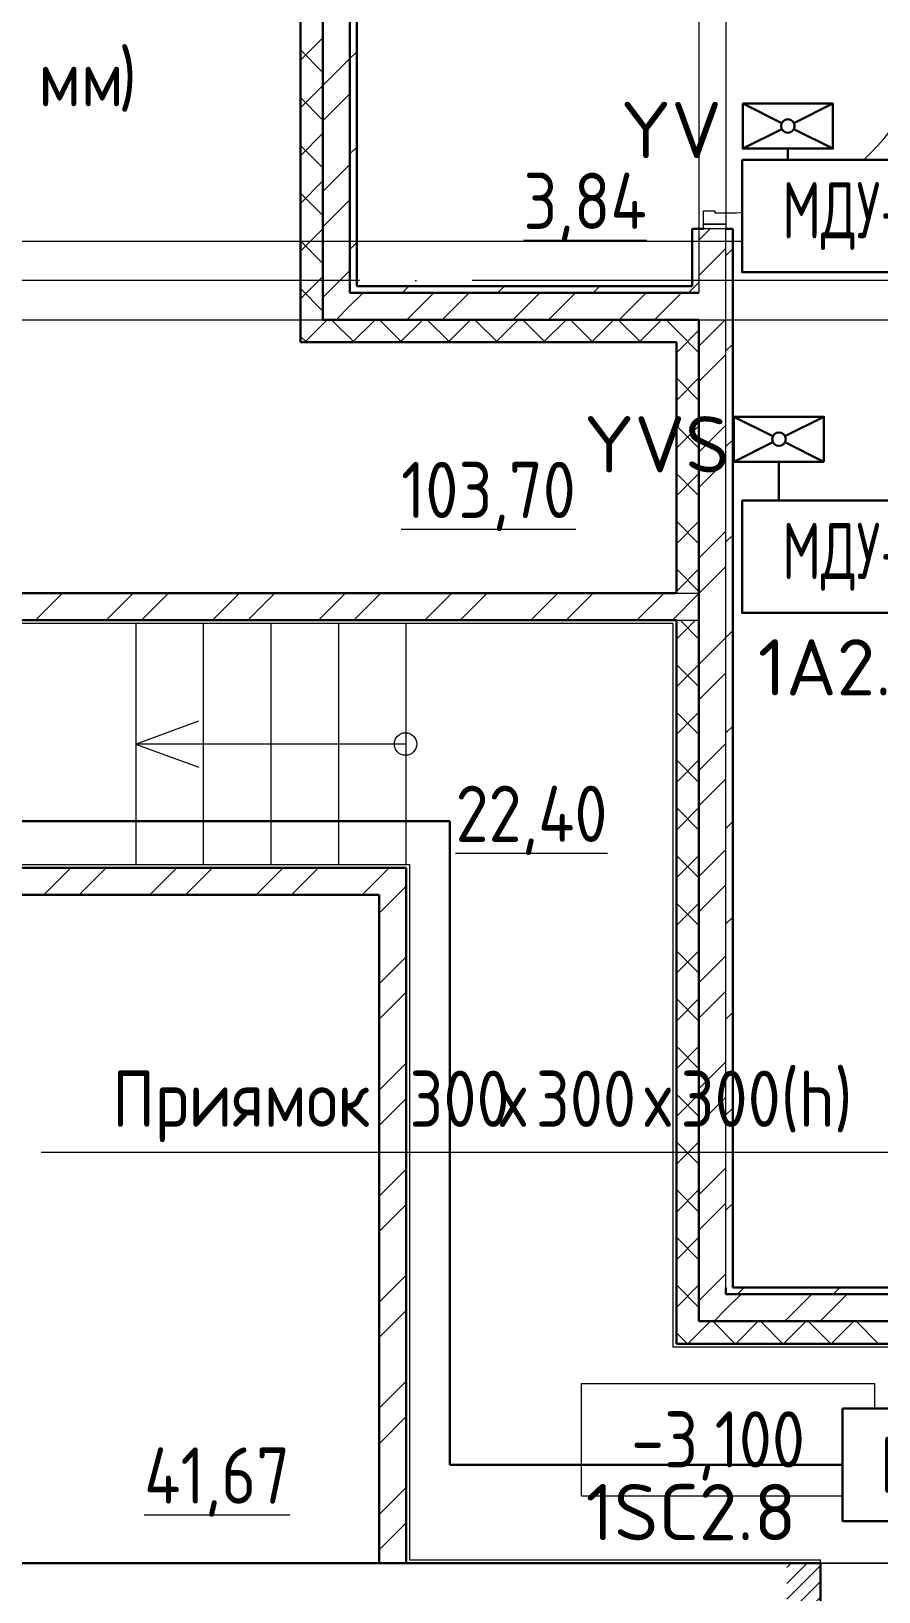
# Model space of a CAD drawing. Header units: millimetres. Extents: x -1073752 to 1436911, y -1379358 to 94781.
# Drawn here: x -1010109 to -1006345, y -777938 to -771003 of the extents above; entities that cross this region are included whole.
import ezdxf
from ezdxf.enums import TextEntityAlignment as Align

# ---------------------------------------------------------------- set-up
doc = ezdxf.new("R2010")
doc.units = ezdxf.units.MM
doc.set_wipeout_variables(frame=1)
for name, pattern in [('ADSK_Линия сетки', [25, 20, -2.5, 0, -2.5]), ('ADSK_Сверху', [450, 300, -150]), ('ADSK_Штриховая_ш2 п1_5', [4.5, 3, -1.5])]:
    doc.linetypes.add(name, pattern=pattern)
for name, color, linetype, lineweight in [('RC-Дымоудаление', 1, 'Continuous', 30), ('RC-Прочее_оборудование', 1, 'Continuous', 30), ('Аннотация', 7, 'Continuous', 18), ('Двери', 252, 'Continuous', 9), ('Лестницы', 7, 'Continuous', 9), ('лс', 5, 'Continuous', 30), ('Марки помещений', 7, 'Continuous', 20), ('Оси', 252, 'Continuous', 9), ('Отметки', 7, 'Continuous', 9), ('Перекрытие', 252, 'Continuous', 18), ('Стены внутренние', 7, 'Continuous', 18), ('Стены наружные', 7, 'Continuous', 18), ('Стены штриховка', 7, 'Continuous', 9), ('Узлы', 7, 'Continuous', 18)]:
    doc.layers.add(name, color=color, linetype=linetype, lineweight=lineweight)
doc.layers.add('RC-Позиционные_обозначения', color=7, linetype='Continuous')
doc.layers.add('RC-Таблицы', color=7, linetype='Continuous')
doc.layers.add('Линии', color=7, linetype='Continuous', lineweight=9, true_color=0x00a600)
doc.styles.add('GOST Common_2', font='', dxfattribs={"width": 0.9, "height": 250})
doc.styles.add('ISOCPEUR', font='isocpeur.ttf', dxfattribs={"height": 250})
doc.styles.add('RubezhCAD', font='isocpeur.ttf')
doc.styles.get("Standard").update_dxf_attribs({"font": 'arial.ttf'})
doc.styles.get('GOST Common_2').set_extended_font_data('GOST type B')

# ---------------------------------------------------------------- blocks, each defined once
blk = doc.blocks.new('подвал')
at = {"layer": 'Двери', "lineweight": 18, "true_color": 0x636466}
h = blk.add_hatch(dxfattribs=at)
h.set_pattern_fill('FP_1', color=251, angle=180, style=0, pattern_type=2)
h.set_pattern_definition([(225, (-184251.95, 14336.906), (35.3553, -35.3553), [])])
h.paths.add_polyline_path([(-183517, 14111.9), (-183517, 14561.9), (-183667, 14561.9), (-183667, 14111.9)])
h.paths.add_polyline_path([(-184987, 14111.9), (-184837, 14111.9), (-184837, 14561.9), (-184987, 14561.9)])
at = {"layer": 'Аннотация', "color": 251, "lineweight": 20, "true_color": 0x636466}
for p, q in [((-187879.8, 18201.9), (-187597.9, 18304.5)), ((-187879.8, 18201.9), (-187597.9, 18099.3)), ((-188298.4, 16388.8), (-184298.4, 16388.8)), ((-185898, 14860), (-185898, 15360)), ((-185898, 15360), (-184598, 15360)), ((-184598, 15360), (-184598, 14860)), ((-184598, 14860), (-185898, 14860))]:
    blk.add_line(p, q, dxfattribs=at)
blk.add_circle((-186679.8, 18201.9), 50, dxfattribs=at)
at = {"layer": 'Двери', "color": 251, "true_color": 0x636466}
for p, q in [((-185357, 20571.9), (-185307, 20571.9)), ((-185357, 20511.9), (-185357, 20571.9)), ((-185307, 20571.9), (-185307, 20561.9)), ((-185307, 20561.9), (-185257, 20561.9)), ((-185257, 20561.9), (-185257, 20511.9)), ((-185257, 20511.9), (-185357, 20511.9)), ((-185357, 20491.9), (-185357, 20511.9)), ((-185357, 20511.9), (-185257, 20511.9)), ((-185257, 20491.9), (-185357, 20491.9)), ((-185257, 20511.9), (-185257, 20491.9))]:
    blk.add_line(p, q, dxfattribs=at)
at = {"layer": 'Двери', "color": 251, "linetype": 'ADSK_Штриховая_ш2 п1_5', "true_color": 0x636466}
for p, q in [((-184837, 14561.9), (-184987, 14561.9)), ((-184837, 14111.9), (-184837, 14561.9))]:
    blk.add_line(p, q, dxfattribs=at)
at = {"layer": 'Двери', "color": 251, "true_color": 0x636466}
blk.add_arc((-185257, 21471.9), 910, 270, 0, dxfattribs=at)
at = {"layer": 'Лестницы', "color": 251, "true_color": 0x636466}
for p, q in [((-187877, 17666.9), (-187877, 18736.9)), ((-187577, 17666.9), (-187577, 18736.9)), ((-187577, 17666.9), (-187577, 18736.9)), ((-187277, 17666.9), (-187277, 18736.9)), ((-187277, 17666.9), (-187277, 18736.9)), ((-186977, 17666.9), (-186977, 18736.9)), ((-186977, 17666.9), (-186977, 18736.9)), ((-186677, 17666.9), (-186677, 18736.9)), ((-186677, 17666.9), (-186677, 18736.9))]:
    blk.add_line(p, q, dxfattribs=at)
at = {"layer": 'Линии', "color": 251, "linetype": 'ADSK_Сверху', "ltscale": 100, "true_color": 0x636466}
for p, q in [((-200827, 20436.9), (-180362, 20436.9)), ((-200827, 20086.9), (-180362, 20086.9))]:
    blk.add_line(p, q, dxfattribs=at)
at = {"layer": 'Оси', "color": 251, "linetype": 'ADSK_Линия сетки', "ltscale": 100, "true_color": 0x636466}
for p, q in [((-174384.1, 20261.9), (-244527.8, 20261.9)), ((-174384.1, 14561.9), (-244527.8, 14561.9))]:
    blk.add_line(p, q, dxfattribs=at)
at = {"layer": 'Перекрытие', "color": 251, "true_color": 0x636466}
for p, q in [((-185377, 21541.9), (-185377, 20491.9)), ((-185257, 21421.9), (-185257, 20561.9)), ((-187877, 17666.9), (-187877, 18736.9)), ((-184837, 14561.9), (-183667, 14561.9))]:
    blk.add_line(p, q, dxfattribs=at)
at = {"layer": 'Стены внутренние', "color": 251, "lineweight": 30, "true_color": 0x636466}
for p, q in [((-187147, 23061.9), (-187147, 19986.9)), ((-187147, 19986.9), (-185477, 19986.9)), ((-185477, 19986.9), (-185477, 18871.9)), ((-185477, 18751.9), (-185477, 15536.9)), ((-185477, 15536.9), (-183622, 15536.9))]:
    blk.add_line(p, q, dxfattribs=at)
at = {"layer": 'Стены внутренние', "color": 251, "linetype": 'Continuous', "lineweight": 9, "true_color": 0x636466}
for p, q in [((-187147, 21240.4), (-187047, 21340.4)), ((-187047, 21186.3), (-187147, 21286.3)), ((-187147, 21028.3), (-187047, 21128.3)), ((-187047, 20974.2), (-187147, 21074.2)), ((-187147, 20816.2), (-187047, 20916.2)), ((-187047, 20762), (-187147, 20862)), ((-187147, 20604), (-187047, 20704)), ((-187047, 20549.9), (-187147, 20649.9)), ((-187147, 20391.9), (-187047, 20491.9)), ((-187047, 20337.8), (-187147, 20437.8)), ((-187147, 20179.8), (-187047, 20279.8)), ((-187047, 20125.6), (-187147, 20225.6)), ((-187127.7, 19986.9), (-187027.7, 20086.9)), ((-186908.2, 19986.9), (-187008.2, 20086.9)), ((-186915.6, 19986.9), (-186815.6, 20086.9)), ((-186696.1, 19986.9), (-186796.1, 20086.9)), ((-186703.4, 19986.9), (-186603.4, 20086.9)), ((-186483.9, 19986.9), (-186583.9, 20086.9)), ((-186491.3, 19986.9), (-186391.3, 20086.9)), ((-186271.8, 19986.9), (-186371.8, 20086.9)), ((-186279.2, 19986.9), (-186179.2, 20086.9)), ((-186059.7, 19986.9), (-186159.7, 20086.9)), ((-186067, 19986.9), (-185967, 20086.9)), ((-185847.6, 19986.9), (-185947.6, 20086.9)), ((-185854.9, 19986.9), (-185754.9, 20086.9)), ((-185635.4, 19986.9), (-185735.4, 20086.9)), ((-185642.8, 19986.9), (-185542.8, 20086.9)), ((-185477, 20040.6), (-185523.3, 20086.9)), ((-187120.3, 19986.9), (-187147, 20013.5)), ((-185477, 19940.6), (-185377, 20040.6)), ((-185377, 19940.6), (-185477, 20040.6)), ((-185477, 19728.5), (-185377, 19828.5)), ((-185377, 19728.4), (-185477, 19828.4)), ((-185477, 19516.3), (-185377, 19616.3)), ((-185377, 19516.3), (-185477, 19616.3)), ((-185477, 19304.2), (-185377, 19404.2)), ((-185377, 19304.2), (-185477, 19404.2)), ((-185477, 19092.1), (-185377, 19192.1)), ((-185377, 19092), (-185477, 19192)), ((-185477, 18879.9), (-185377, 18979.9)), ((-185377, 18879.9), (-185477, 18979.9)), ((-185477, 18667.8), (-185392.8, 18751.9)), ((-185377, 18667.8), (-185461.1, 18751.9)), ((-185477, 18455.7), (-185377, 18555.7)), ((-185377, 18455.6), (-185477, 18555.6)), ((-185477, 18243.5), (-185377, 18343.5)), ((-185377, 18243.5), (-185477, 18343.5)), ((-185477, 18031.4), (-185377, 18131.4)), ((-185377, 18031.4), (-185477, 18131.4)), ((-185477, 17819.3), (-185377, 17919.3)), ((-185377, 17819.2), (-185477, 17919.2)), ((-185477, 17607.1), (-185377, 17707.1)), ((-185377, 17607.1), (-185477, 17707.1)), ((-185477, 17395), (-185377, 17495)), ((-185377, 17395), (-185477, 17495)), ((-185477, 17182.9), (-185377, 17282.9)), ((-185377, 17182.9), (-185477, 17282.9)), ((-185477, 16970.7), (-185377, 17070.7)), ((-185377, 16970.7), (-185477, 17070.7)), ((-185477, 16758.6), (-185377, 16858.6)), ((-185377, 16758.6), (-185477, 16858.6)), ((-185477, 16546.5), (-185377, 16646.5)), ((-185377, 16546.5), (-185477, 16646.5)), ((-185477, 16334.3), (-185377, 16434.3)), ((-185377, 16334.3), (-185477, 16434.3)), ((-185477, 16122.2), (-185377, 16222.2)), ((-185377, 16122.2), (-185477, 16222.2)), ((-185477, 15910.1), (-185377, 16010.1)), ((-185377, 15910.1), (-185477, 16010.1)), ((-185477, 15697.9), (-185377, 15797.9)), ((-185377, 15697.9), (-185477, 15797.9)), ((-185425.9, 15536.9), (-185325.9, 15636.9)), ((-185215.9, 15536.9), (-185315.9, 15636.9)), ((-185213.7, 15536.9), (-185113.7, 15636.9)), ((-185003.8, 15536.9), (-185103.8, 15636.9)), ((-185001.6, 15536.9), (-184901.6, 15636.9)), ((-184791.7, 15536.9), (-184891.7, 15636.9)), ((-184789.5, 15536.9), (-184689.5, 15636.9)), ((-184579.5, 15536.9), (-184679.5, 15636.9)), ((-185428.1, 15536.9), (-185477, 15585.8))]:
    blk.add_line(p, q, dxfattribs=at)
at = {"layer": 'Стены наружные', "color": 251, "lineweight": 30, "true_color": 0x636466}
for p, q in [((-187047, 22961.9), (-187047, 20086.9)), ((-186927, 20206.9), (-186927, 22841.9)), ((-186897, 20236.9), (-186897, 22811.9)), ((-185407, 20491.9), (-185407, 20236.9)), ((-185357, 20491.9), (-185407, 20491.9)), ((-185227, 20491.9), (-185257, 20491.9)), ((-185227, 15786.9), (-185227, 20491.9)), ((-185377, 20206.9), (-186927, 20206.9)), ((-185407, 20236.9), (-186897, 20236.9)), ((-187047, 20086.9), (-185377, 20086.9)), ((-185377, 20086.9), (-185377, 15636.9)), ((-185477, 18871.9), (-190267, 18871.9)), ((-190267, 18751.9), (-185477, 18751.9)), ((-186677, 17651.9), (-189197, 17651.9)), ((-186677, 14561.9), (-186677, 17651.9)), ((-189197, 17531.9), (-186797, 17531.9)), ((-186797, 17531.9), (-186797, 14561.9)), ((-185257, 15756.9), (-185257, 15786.9)), ((-183402, 15756.9), (-185257, 15756.9)), ((-183372, 15786.9), (-185227, 15786.9)), ((-185377, 15636.9), (-183522, 15636.9)), ((-184837, 14561.9), (-200827, 14561.9)), ((-184837, 13971.9), (-184837, 14561.9))]:
    blk.add_line(p, q, dxfattribs=at)
at = {"layer": 'Стены наружные', "color": 251, "linetype": 'Continuous', "lineweight": 9, "true_color": 0x636466}
for p, q in [((-187047, 21128.8), (-186927, 21248.8)), ((-186927, 21248.3), (-186897, 21278.3)), ((-187047, 20971.7), (-186927, 21091.7)), ((-186927, 20824), (-186897, 20854)), ((-187047, 20657.4), (-186927, 20777.4)), ((-187047, 20500.2), (-186927, 20620.2)), ((-185377, 20441.5), (-185326.6, 20491.9)), ((-186927, 20399.8), (-186897, 20429.8)), ((-185377, 20284.4), (-185257, 20404.4)), ((-185257, 20372.7), (-185227, 20402.7)), ((-187047, 20185.9), (-186927, 20305.9)), ((-185407, 20222.7), (-185377, 20252.7)), ((-186927, 20148.7), (-186868.8, 20206.9)), ((-186695.6, 20206.9), (-186665.6, 20236.9)), ((-186674.5, 20086.9), (-186554.5, 20206.9)), ((-186517.3, 20086.9), (-186397.3, 20206.9)), ((-186271.3, 20206.9), (-186241.3, 20236.9)), ((-186203, 20086.9), (-186083, 20206.9)), ((-186045.9, 20086.9), (-185925.9, 20206.9)), ((-185847, 20206.9), (-185817, 20236.9)), ((-185731.6, 20086.9), (-185611.6, 20206.9)), ((-185574.4, 20086.9), (-185454.4, 20206.9)), ((-185422.8, 20206.9), (-185407, 20222.7)), ((-186988.8, 20086.9), (-186927, 20148.7)), ((-185377, 19970), (-185257, 20090)), ((-185257, 19948.5), (-185227, 19978.5)), ((-185377, 19812.9), (-185257, 19932.9)), ((-185377, 19498.6), (-185257, 19618.6)), ((-185257, 19524.2), (-185227, 19554.2)), ((-185377, 19341.4), (-185257, 19461.4)), ((-185377, 19027.1), (-185257, 19147.1)), ((-185257, 19099.9), (-185227, 19129.9)), ((-185377, 18870), (-185257, 18990)), ((-188323.8, 18751.9), (-188203.8, 18871.9)), ((-188009.5, 18751.9), (-187889.5, 18871.9)), ((-187852.3, 18751.9), (-187732.3, 18871.9)), ((-187538, 18751.9), (-187418, 18871.9)), ((-187380.9, 18751.9), (-187260.9, 18871.9)), ((-187066.6, 18751.9), (-186946.6, 18871.9)), ((-186909.4, 18751.9), (-186789.4, 18871.9)), ((-186595.1, 18751.9), (-186475.1, 18871.9)), ((-186437.9, 18751.9), (-186317.9, 18871.9)), ((-186123.6, 18751.9), (-186003.6, 18871.9)), ((-185966.5, 18751.9), (-185846.5, 18871.9)), ((-185652.2, 18751.9), (-185532.2, 18871.9)), ((-185495, 18751.9), (-185377, 18870)), ((-185377, 18555.7), (-185257, 18675.7)), ((-185257, 18675.7), (-185227, 18705.7)), ((-185377, 18398.5), (-185257, 18518.5)), ((-185257, 18251.4), (-185227, 18281.4)), ((-185377, 18084.2), (-185257, 18204.2)), ((-185377, 17927), (-185257, 18047)), ((-185257, 17827.1), (-185227, 17857.1)), ((-185377, 17612.7), (-185257, 17732.7)), ((-188286.6, 17531.9), (-188166.6, 17651.9)), ((-188129.4, 17531.9), (-188009.4, 17651.9)), ((-187815.1, 17531.9), (-187695.1, 17651.9)), ((-187657.9, 17531.9), (-187537.9, 17651.9)), ((-187343.6, 17531.9), (-187223.6, 17651.9)), ((-187186.5, 17531.9), (-187066.5, 17651.9)), ((-186797, 17607.1), (-186752.2, 17651.9)), ((-186872.2, 17531.9), (-186797, 17607.1)), ((-186797, 17450), (-186677, 17570)), ((-185377, 17455.6), (-185257, 17575.6)), ((-185257, 17402.9), (-185227, 17432.9)), ((-186797, 17135.7), (-186677, 17255.7)), ((-185377, 17141.3), (-185257, 17261.3)), ((-186797, 16978.5), (-186677, 17098.5)), ((-185377, 16984.1), (-185257, 17104.1)), ((-185257, 16978.6), (-185227, 17008.6)), ((-186797, 16664.2), (-186677, 16784.2)), ((-185377, 16669.8), (-185257, 16789.8)), ((-186797, 16507), (-186677, 16627)), ((-185377, 16512.7), (-185257, 16632.7)), ((-185257, 16554.3), (-185227, 16584.3)), ((-186797, 16192.7), (-186677, 16312.7)), ((-185377, 16198.3), (-185257, 16318.3)), ((-185377, 16041.2), (-185257, 16161.2)), ((-185257, 16130.1), (-185227, 16160.1)), ((-186797, 16035.6), (-186677, 16155.6)), ((-186797, 15721.3), (-186677, 15841.3)), ((-185377, 15726.9), (-185257, 15846.9)), ((-185257, 15689.7), (-185189.8, 15756.9)), ((-185205.9, 15756.9), (-185175.9, 15786.9)), ((-184995.5, 15636.9), (-184875.5, 15756.9)), ((-184838.3, 15636.9), (-184718.3, 15756.9)), ((-184781.6, 15756.9), (-184751.6, 15786.9)), ((-186797, 15564.1), (-186677, 15684.1)), ((-185309.8, 15636.9), (-185257, 15689.7)), ((-186797, 15249.8), (-186677, 15369.8)), ((-186797, 15092.7), (-186677, 15212.7)), ((-186797, 14778.3), (-186677, 14898.3)), ((-186797, 14621.2), (-186677, 14741.2))]:
    blk.add_line(p, q, dxfattribs=at)
at = {"layer": 'Стены наружные', "color": 251, "true_color": 0x636466}
for p, q in [((-185492, 18736.9), (-200827, 18736.9)), ((-185492, 15521.9), (-185492, 18736.9)), ((-200827, 17666.9), (-186662, 17666.9)), ((-186662, 17666.9), (-186662, 14576.9)), ((-183637, 15521.9), (-185492, 15521.9)), ((-186662, 14576.9), (-184837, 14576.9)), ((-184837, 14561.9), (-184837, 14576.9)), ((-184837, 14561.9), (-183667, 14561.9))]:
    blk.add_line(p, q, dxfattribs=at)
at = {"layer": 'Стены штриховка', "color": 251, "true_color": 0x636466}
for p, q in [((-185377, 20491.9), (-185377, 20206.9)), ((-185257, 15786.9), (-185257, 20491.9)), ((-185477, 18871.9), (-185377, 18871.9)), ((-185477, 18751.9), (-185377, 18751.9))]:
    blk.add_line(p, q, dxfattribs=at)
at = {"layer": 'Узлы', "color": 251, "true_color": 0x636466}
blk.add_line((-186679.8, 18201.9), (-187879.8, 18201.9), dxfattribs=at)
at = {"layer": 'Аннотация', "color": 251, "true_color": 0x636466, "style": 'GOST Common_2', "width": 0.9}
for s, p in [(')', (-187953.4, 21036)), ('мм', (-188310.6, 21036)), ('Приямок', (-187982.8, 16500.4)), (' 300', (-186799.4, 16500.4)), ('300', (-186101.6, 16500.4)), ('300(h)', (-185458.7, 16500.4)), ('х', (-186262.3, 16500.4)), ('х', (-185619.4, 16500.4))]:
    blk.add_text(s, height=250, dxfattribs=at).set_placement(p)
at = {"layer": 'Марки помещений', "color": 251, "true_color": 0x636466, "style": 'GOST Common_2', "width": 0.9}
for s, p in [('%%U3,84', (-186156.6, 20490.4)), ('%%U103,70', (-186699.7, 19205.9)), ('%%U22,40', (-186457.9, 17766.7)), ('%%U41,67', (-187840.9, 14826))]:
    blk.add_text(s, height=250, dxfattribs=at).set_placement(p)
at = {"layer": 'Отметки', "color": 251, "true_color": 0x636466, "style": 'GOST Common_2', "width": 0.9}
blk.add_text('-3,100', height=250, dxfattribs=at).set_placement((-185677.8, 14986.7))
blk = doc.blocks.new('A$C73BA6E17')
at = {"color": 5, "lineweight": 30}
for points in [[(0, 200), (400, 200), (400, 0), (0, 0), (0, 200)], [(0, 200), (173.2, 113.4)], [(400, 200), (226.8, 113.4)], [(173.2, 86.6), (0, 0)], [(226.8, 86.6), (400, 0)]]:
    blk.add_lwpolyline(points, dxfattribs=at)
blk.add_circle((200, 100), 30, dxfattribs=at)
blk = doc.blocks.new('A$C122646C6')
at = {"color": 1, "lineweight": 30}
for points in [[(0, 200), (400, 200), (400, 0), (0, 0), (0, 200)], [(0, 200), (173.2, 113.4)], [(400, 200), (226.8, 113.4)], [(173.2, 86.6), (0, 0)], [(226.8, 86.6), (400, 0)]]:
    blk.add_lwpolyline(points, dxfattribs=at)
blk.add_circle((200, 100), 30, dxfattribs=at)
blk = doc.blocks.new('RC-UGO-MDU-01')
at = {"layer": 'RC-Дымоудаление'}
blk.add_point((0, 0), dxfattribs=at)
blk.add_attdef('PSTN', text='', height=2.5, dxfattribs=at).set_placement((5.821, 2.37), align=Align.BOTTOM_CENTER)
blk.add_wipeout([(4.998, 2.498), (4.998, -2.498), (-4.998, -2.498), (-4.998, 2.498)]).dxf.layer = 'RC-Дымоудаление'
blk.add_wipeout([(-4.998, -2.498), (-4.998, 2.498), (4.998, 2.498), (4.998, -2.498)]).dxf.layer = 'RC-Дымоудаление'
blk.add_lwpolyline([(-4.998, 2.498), (4.998, 2.498), (4.998, -2.498), (-4.998, -2.498), (-4.998, 2.498)], close=True, dxfattribs=at)
at = {"layer": 'RC-Дымоудаление', "ltscale": 100, "style": 'ISOCPEUR', "width": 0.7}
blk.add_text('МДУ-1', height=2.5, dxfattribs=at).set_placement((0, 0), align=Align.MIDDLE)
blk = doc.blocks.new('РМ1')
at = {"layer": 'RC-Прочее_оборудование'}
blk.add_point((0, 0), dxfattribs=at)
blk.add_attdef('PSTN', text='', height=2.5, dxfattribs=at).set_placement((5.721, 2.541), align=Align.BOTTOM_CENTER)
blk.add_wipeout([(4.999, 2.501), (4.999, -2.501), (-4.999, -2.501), (-4.999, 2.501)]).dxf.layer = 'RC-Прочее_оборудование'
blk.add_wipeout([(-4.999, -2.501), (-4.999, 2.501), (4.999, 2.501), (4.999, -2.501)]).dxf.layer = 'RC-Прочее_оборудование'
for p, q in [((-4.999, 2.501), (4.999, 2.501)), ((-4.999, -2.501), (-4.999, 2.501)), ((-4.999, 2.501), (-4.999, 2.501)), ((4.999, 2.501), (4.999, -2.501)), ((4.999, -2.501), (-4.999, -2.501))]:
    blk.add_line(p, q, dxfattribs=at)
at = {"layer": 'RC-Прочее_оборудование', "ltscale": 100, "style": 'ISOCPEUR', "width": 0.9}
blk.add_text('РМ-1', height=2.5, dxfattribs=at).set_placement((0.001, -0.001), align=Align.MIDDLE)

msp = doc.modelspace()

# ---------------------------------------------------------------- linework, layer by layer
at = {"layer": 'лс', "color": 11}
for p, q in [((-1006749.2, -771524.7), (-1006749.2, -771574.6)), ((-1006788.7, -772916.3), (-1006788.7, -773089))]:
    msp.add_line(p, q, dxfattribs=at)
at = {"layer": 'лс'}
for p, q in [((-1008249.6, -774514.5), (-1023440.2, -774514.5)), ((-1008249.6, -777374.2), (-1008249.6, -774514.5)), ((-1006506.5, -777374.2), (-1008249.6, -777374.2))]:
    msp.add_line(p, q, dxfattribs=at)

# ---------------------------------------------------------------- block references
msp.add_blockref('подвал', (-821766.8, -792372.8))
at = {"rotation": 180}
msp.add_blockref('A$C73BA6E17', (-1006588.7, -772716.3), dxfattribs=at)

# ---------------------------------------------------------------- texts
at = {"layer": 'RC-Таблицы', "linetype": 'Continuous', "lineweight": 40, "char_height": 250, "width": 2400, "attachment_point": 5, "style": 'RubezhCAD'}
for s, insert in [('YV', (-1007267.1, -771442.1)), ('YVS', (-1007331.6, -772838.9))]:
    msp.add_mtext(s, dxfattribs=dict(at, insert=insert))

# ---------------------------------------------------------------- next in the draw order: block references
ref = msp.add_blockref('РМ1', (-1006006.6, -777374.2), dxfattribs=dict(xscale=100, yscale=100, zscale=100))
ref.add_attrib('PSTN', '1SC2.8', dxfattribs={"layer": 'RC-Прочее_оборудование', "color": 0, "height": 250, "style": 'RubezhCAD'}).set_placement((-1007179.1, -777459.3), align=Align.TOP_CENTER)
at = {"layer": 'RC-Дымоудаление', "color": 4, "linetype": 'Continuous', "lineweight": 40, "ltscale": 15}
ref = msp.add_blockref('RC-UGO-MDU-01', (-1006452.8, -771824.4), dxfattribs=dict(at, xscale=100, yscale=100, zscale=100))
ref.add_attrib('PSTN', '1А2.20', dxfattribs={"layer": 'RC-Позиционные_обозначения', "height": 250, "style": 'RubezhCAD'}).set_placement((-1005334.2, -771849), align=Align.BOTTOM_CENTER)
ref = msp.add_blockref('RC-UGO-MDU-01', (-1006452.8, -773338.7), dxfattribs=dict(at, xscale=100, yscale=100, zscale=100))
ref.add_attrib('PSTN', '1А2.19', dxfattribs={"layer": 'RC-Позиционные_обозначения', "height": 250, "style": 'RubezhCAD'}).set_placement((-1006430.5, -774030.2), align=Align.BOTTOM_CENTER)

# ---------------------------------------------------------------- next in the draw order: block references
msp.add_blockref('A$C122646C6', (-1006949.2, -771524.7))

doc.saveas('drawing.dxf')
